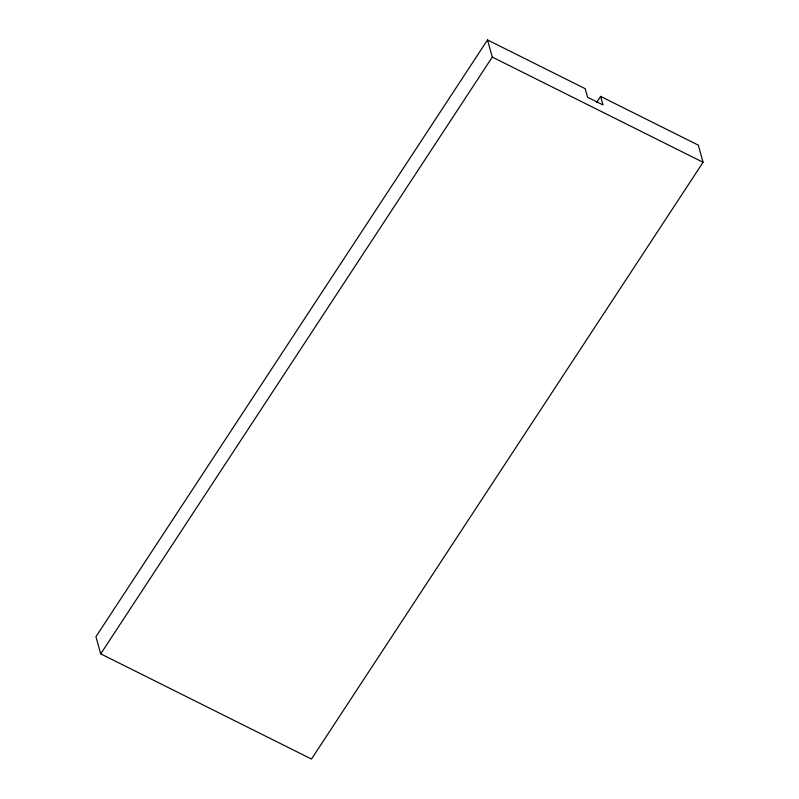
<?xml version="1.0" encoding="UTF-8"?>
<svg xmlns="http://www.w3.org/2000/svg" width="799" height="799" viewBox="0 0 799 799"><rect width="100%" height="100%" fill="white"/><g stroke="black" fill="none" stroke-linecap="round" stroke-linejoin="round"><path stroke-width="1.2" d="M600.618 96.399L603.005 104.969L587.565 97.258L585.178 88.689L487.51 39.95L95.93 636.713L100.724 653.862L311.49 759.05L703.07 162.287L698.276 145.138L600.618 96.399L596.503 102.662M100.724 653.862L492.294 57.089L487.51 39.95M492.294 57.089L703.07 162.287"/></g></svg>
